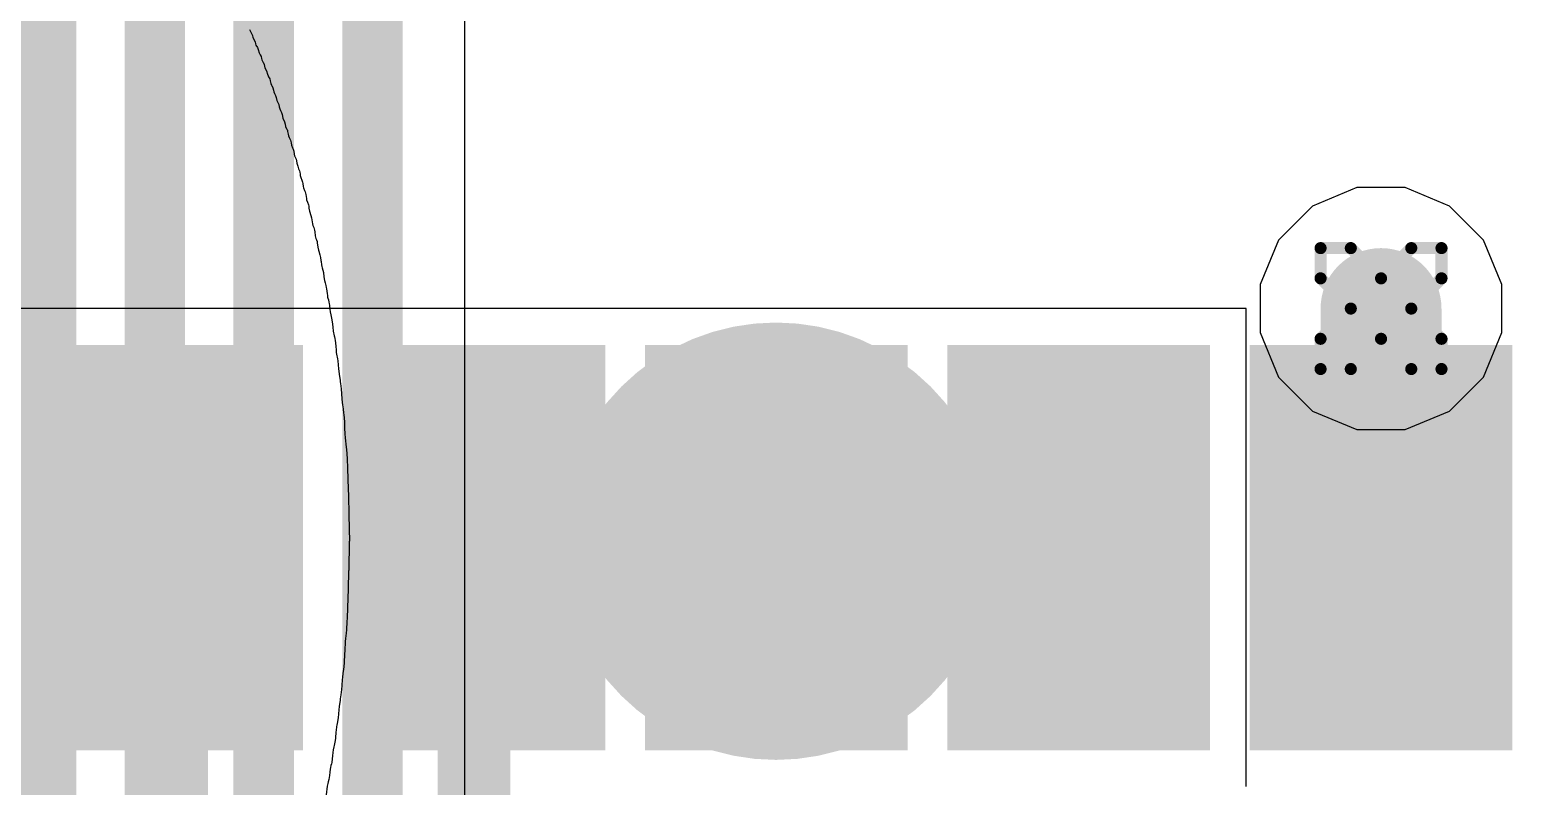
# Model space of a CAD drawing. Header units: inches. Extents: x -13 to 356, y -4 to 120.
# Drawn here: x 25.31 to 31.54, y 18.33 to 21.51 of the extents above; entities that cross this region are included whole.
import ezdxf

# ---------------------------------------------------------------- set-up
doc = ezdxf.new("R2010")
doc.units = ezdxf.units.IN
for name, color, linetype in [('Bottom Layer', 5, 'Continuous'), ('Bottom Overlay', 54, 'Continuous'), ('Drill Drawing', 1, 'Continuous'), ('GND', 16, 'Continuous'), ('POWER', 76, 'Continuous'), ('Top Layer', 1, 'Continuous'), ('Top Paste', 8, 'Continuous'), ('Top Solder', 216, 'Continuous'), ('Via Holes', 16, 'Continuous')]:
    doc.layers.add(name, color=color, linetype=linetype)

# ---------------------------------------------------------------- blocks, each defined once
blk = doc.blocks.new('41_SMD_M______19')
at = {"layer": 'Top Layer'}
for points in [[(8, 9.33), (9.5, 9.33), (9.5, 8.43), (8, 8.43)], [(8, 8.06), (9.5, 8.06), (9.5, 7.16), (8, 7.16)], [(8, 6.79), (9.5, 6.79), (9.5, 5.89), (8, 5.89)], [(8, 5.52), (9.5, 5.52), (9.5, 4.62), (8, 4.62)], [(8, 4.25), (9.5, 4.25), (9.5, 3.35), (8, 3.35)]]:
    blk.add_hatch(color=1, dxfattribs=at).paths.add_polyline_path(points)
at = {"layer": 'Top Paste'}
for points in [[(8, 9.33), (9.5, 9.33), (9.5, 8.43), (8, 8.43)], [(8, 8.06), (9.5, 8.06), (9.5, 7.16), (8, 7.16)], [(8, 6.79), (9.5, 6.79), (9.5, 5.89), (8, 5.89)], [(8, 5.52), (9.5, 5.52), (9.5, 4.62), (8, 4.62)], [(8, 4.25), (9.5, 4.25), (9.5, 3.35), (8, 3.35)]]:
    blk.add_hatch(color=8, dxfattribs=at).paths.add_polyline_path(points)
at = {"layer": 'Top Solder'}
for points in [[(7.8984, 9.4316), (9.6016, 9.4316), (9.6016, 8.3284), (7.8984, 8.3284)], [(7.8984, 8.1616), (9.6016, 8.1616), (9.6016, 7.0584), (7.8984, 7.0584)], [(7.8984, 6.8916), (9.6016, 6.8916), (9.6016, 5.7884), (7.8984, 5.7884)], [(7.8984, 5.6216), (9.6016, 5.6216), (9.6016, 4.5184), (7.8984, 4.5184)], [(7.8984, 4.3516), (9.6016, 4.3516), (9.6016, 3.2484), (7.8984, 3.2484)]]:
    blk.add_hatch(color=216, dxfattribs=at).paths.add_polyline_path(points)

msp = doc.modelspace()

# ---------------------------------------------------------------- hatches: boundary and pattern name
at = {"layer": 'Bottom Layer'}
h = msp.add_hatch(color=5, dxfattribs=at)
edge = h.paths.add_edge_path()
edge.add_arc((30.988, 20.341), 0.254, 0, 360)
at = {"layer": 'GND'}
h = msp.add_hatch(color=16, dxfattribs=at)
edge = h.paths.add_edge_path()
edge.add_arc((30.988, 20.341), 0.254, 0, 360)
at = {"layer": 'POWER'}
h = msp.add_hatch(color=76, dxfattribs=at)
edge = h.paths.add_edge_path()
edge.add_arc((30.988, 20.341), 0.254, 0, 360)
at = {"layer": 'Top Layer'}
h = msp.add_hatch(color=1, dxfattribs=at)
edge = h.paths.add_edge_path()
edge.add_arc((30.988, 20.341), 0.254, 0, 360)
at = {"layer": 'Via Holes'}
h = msp.add_hatch(color=7, dxfattribs=at)
edge = h.paths.add_edge_path()
edge.add_arc((30.988, 20.341), 0.127, 0, 360)

# ---------------------------------------------------------------- linework, layer by layer
at = {"layer": 'Bottom Layer'}
msp.add_line((27.1398, 2.8969), (27.1398, 32.9059), dxfattribs=at)
for points in [[(26.7513, 2.8969, 0.254, 0.254, 0), (26.7513, 32.9059, 0.254, 0.254, 0)], [(26.2941, 3.0863, 0.254, 0.254, 0), (26.2941, 32.6442, 0.254, 0.254, 0)], [(25.8369, 3.844, 0.254, 0.254, 0), (25.8369, 25.7519, 0.254, 0.254, 0)], [(25.3797, 5.0975, 0.254, 0.254, 0), (25.3797, 25.5626, 0.254, 0.254, 0)]]:
    msp.add_lwpolyline(points, format="xyseb", dxfattribs=at)
at = {"layer": 'Bottom Overlay'}
for p, q in [((26.2351, 21.5131), (26.2383, 21.5047)), ((26.2383, 21.5047), (26.2435, 21.4969)), ((26.2435, 21.4969), (26.2468, 21.4884)), ((26.2468, 21.4884), (26.2487, 21.48)), ((26.2487, 21.48), (26.2584, 21.4612)), ((26.2584, 21.4612), (26.2604, 21.4527)), ((26.2604, 21.4527), (26.2617, 21.4475)), ((26.2617, 21.4475), (26.2682, 21.4371)), ((26.2682, 21.4371), (26.2714, 21.4287)), ((26.2714, 21.4287), (26.2747, 21.4151)), ((26.2747, 21.4151), (26.2799, 21.4073)), ((26.2799, 21.4073), (26.2831, 21.4001)), ((26.2831, 21.4001), (26.2851, 21.3917)), ((26.2851, 21.3917), (26.2864, 21.3865)), ((26.2864, 21.3865), (26.289, 21.38)), ((26.289, 21.38), (26.2909, 21.3781)), ((26.2909, 21.3781), (26.2922, 21.3755)), ((26.2922, 21.3755), (26.2961, 21.3664)), ((26.2961, 21.3664), (26.2993, 21.3527)), ((26.2993, 21.3527), (26.3065, 21.3391)), ((26.3065, 21.3391), (26.3104, 21.3261)), ((26.3104, 21.3261), (26.3123, 21.319)), ((26.3123, 21.319), (26.3143, 21.3144)), ((26.3143, 21.3144), (26.3195, 21.3067)), ((26.3195, 21.3067), (26.3214, 21.2982)), ((26.3214, 21.2982), (26.3227, 21.2917)), ((26.3227, 21.2917), (26.324, 21.2865)), ((26.324, 21.2865), (26.3266, 21.28)), ((26.3266, 21.28), (26.3286, 21.2781)), ((26.3286, 21.2781), (26.3324, 21.269)), ((26.3324, 21.269), (26.335, 21.2586)), ((26.335, 21.2586), (26.337, 21.2515)), ((26.337, 21.2515), (26.3396, 21.245)), ((26.3396, 21.245), (26.3441, 21.2365)), ((26.3441, 21.2365), (26.3467, 21.2275)), ((26.3467, 21.2275), (26.3493, 21.2158)), ((26.3493, 21.2158), (26.3571, 21.1989)), ((26.3571, 21.1989), (26.3597, 21.1885)), ((26.3597, 21.1885), (26.3617, 21.1801)), ((26.3617, 21.1801), (26.3643, 21.1736)), ((26.3643, 21.1736), (26.3688, 21.1651)), ((26.3688, 21.1651), (26.3714, 21.1561)), ((26.3714, 21.1561), (26.3746, 21.1411)), ((26.3746, 21.1411), (26.3818, 21.1262)), ((26.3818, 21.1262), (26.3844, 21.1158)), ((26.3844, 21.1158), (26.3863, 21.1061)), ((26.3863, 21.1061), (26.3902, 21.0957)), ((26.3902, 21.0957), (26.3922, 21.0937)), ((26.3922, 21.0937), (26.3935, 21.0885)), ((26.3935, 21.0885), (26.3948, 21.0846)), ((26.3948, 21.0846), (26.3974, 21.0743)), ((26.3974, 21.0743), (26.3987, 21.0665)), ((26.3987, 21.0665), (26.4013, 21.06)), ((26.4013, 21.06), (26.4065, 21.0483)), ((26.4065, 21.0483), (26.409, 21.0379)), ((26.409, 21.0379), (26.411, 21.0269)), ((26.411, 21.0269), (26.4149, 21.0165)), ((26.4149, 21.0165), (26.4175, 21.01)), ((26.4175, 21.01), (26.4207, 21.0016)), ((26.4207, 21.0016), (26.4227, 20.9892)), ((26.4227, 20.9892), (26.424, 20.9827)), ((26.424, 20.9827), (26.4305, 20.9684)), ((26.4305, 20.9684), (26.4324, 20.9613)), ((26.4324, 20.9613), (26.4337, 20.9522)), ((26.4337, 20.9522), (26.435, 20.947)), ((26.435, 20.947), (26.437, 20.9386)), ((26.437, 20.9386), (26.4409, 20.9282)), ((26.4409, 20.9282), (26.4441, 20.9198)), ((26.4441, 20.9198), (26.4454, 20.9146)), ((26.4454, 20.9146), (26.4467, 20.9055)), ((26.4467, 20.9055), (26.448, 20.9003)), ((26.448, 20.9003), (26.4499, 20.8918)), ((26.4499, 20.8918), (26.4545, 20.8808)), ((26.4545, 20.8808), (26.4571, 20.8717)), ((26.4571, 20.8717), (26.4584, 20.8665)), ((26.4584, 20.8665), (26.4603, 20.8542)), ((26.4603, 20.8542), (26.4616, 20.8477)), ((26.4616, 20.8477), (26.4655, 20.8373)), ((26.4655, 20.8373), (26.4681, 20.8308)), ((26.4681, 20.8308), (26.4707, 20.8204)), ((26.4707, 20.8204), (26.4733, 20.8036)), ((26.4733, 20.8036), (26.4746, 20.7984)), ((26.4746, 20.7984), (26.4785, 20.788)), ((26.4785, 20.788), (26.4818, 20.7769)), ((26.4818, 20.7769), (26.4831, 20.7717)), ((26.4831, 20.7717), (26.4844, 20.7627)), ((26.4844, 20.7627), (26.4863, 20.7503)), ((26.4863, 20.7503), (26.4928, 20.7322)), ((26.4928, 20.7322), (26.4954, 20.7218)), ((26.4954, 20.7218), (26.4993, 20.6971)), ((26.4993, 20.6971), (26.5012, 20.69)), ((26.5012, 20.69), (26.5045, 20.6815)), ((26.5045, 20.6815), (26.5071, 20.6711)), ((26.5071, 20.6711), (26.5084, 20.6633)), ((26.5084, 20.6633), (26.511, 20.6465)), ((26.511, 20.6465), (26.5136, 20.6361)), ((26.5136, 20.6361), (26.5162, 20.6296)), ((26.5162, 20.6296), (26.5181, 20.6224)), ((26.5181, 20.6224), (26.5194, 20.6172)), ((26.5194, 20.6172), (26.522, 20.5991)), ((26.522, 20.5991), (26.5239, 20.5867)), ((26.5239, 20.5867), (26.5252, 20.5815)), ((26.5252, 20.5815), (26.5298, 20.5666)), ((26.5298, 20.5666), (26.5324, 20.5562)), ((26.5324, 20.5562), (26.5337, 20.5432)), ((26.5337, 20.5432), (26.535, 20.5381)), ((26.535, 20.5381), (26.5369, 20.5244)), ((26.5369, 20.5244), (26.5389, 20.5173)), ((26.5389, 20.5173), (26.5402, 20.5121)), ((26.5402, 20.5121), (26.5428, 20.503)), ((26.5428, 20.503), (26.5454, 20.4926)), ((26.5454, 20.4926), (26.5473, 20.4738)), ((26.5473, 20.4738), (26.5499, 20.4595)), ((26.5499, 20.4595), (26.5525, 20.4491)), ((26.5525, 20.4491), (26.5545, 20.4433)), ((26.5545, 20.4433), (26.5558, 20.4381)), ((26.5558, 20.4381), (26.5571, 20.429)), ((26.5571, 20.429), (26.5584, 20.4238)), ((26.5584, 20.4238), (26.5603, 20.4037)), ((26.5603, 20.4037), (26.5616, 20.3959)), ((26.5616, 20.3959), (26.5629, 20.3894)), ((26.5629, 20.3894), (26.5642, 20.3842)), ((26.5642, 20.3842), (26.5661, 20.3771)), ((26.5661, 20.3771), (26.5681, 20.3686)), ((26.5681, 20.3686), (26.5694, 20.3621)), ((26.5694, 20.3621), (26.5707, 20.3543)), ((26.5707, 20.3543), (26.572, 20.3388)), ((26.572, 20.3388), (26.5733, 20.3271)), ((26.5733, 20.3271), (26.5759, 20.3141)), ((26.5759, 20.3141), (26.5811, 20.2933)), ((26.5811, 20.2933), (26.583, 20.2758)), ((26.583, 20.2758), (26.5843, 20.2628)), ((26.5843, 20.2628), (26.5863, 20.2466)), ((26.5863, 20.2466), (26.5876, 20.2388)), ((26.5876, 20.2388), (26.5889, 20.2336)), ((26.5889, 20.2336), (26.5902, 20.2271)), ((26.5902, 20.2271), (26.5915, 20.2219)), ((26.5915, 20.2219), (26.5928, 20.2154)), ((26.5928, 20.2154), (26.5941, 20.2076)), ((26.5941, 20.2076), (26.5954, 20.1972)), ((26.5954, 20.1972), (26.5967, 20.1817)), ((26.5967, 20.1817), (26.598, 20.1674)), ((26.598, 20.1674), (26.5993, 20.157)), ((26.5993, 20.157), (26.6006, 20.1492)), ((26.6006, 20.1492), (26.6044, 20.1297)), ((26.6044, 20.1297), (26.6057, 20.1219)), ((26.6057, 20.1219), (26.6077, 20.1044)), ((26.6077, 20.1044), (26.609, 20.0875)), ((26.609, 20.0875), (26.6122, 20.0557)), ((26.6122, 20.0557), (26.6148, 20.0401)), ((26.6148, 20.0401), (26.6161, 20.0337)), ((26.6161, 20.0337), (26.6174, 20.0259)), ((26.6174, 20.0259), (26.6187, 20.0155)), ((26.6187, 20.0155), (26.62, 20.0038)), ((26.62, 20.0038), (26.6226, 19.9622)), ((26.6226, 19.9622), (26.6239, 19.9467)), ((26.6239, 19.9467), (26.6252, 19.9363)), ((26.6252, 19.9363), (26.6278, 19.9194)), ((26.6278, 19.9194), (26.6298, 19.9019)), ((26.6298, 19.9019), (26.6311, 19.8967)), ((26.6311, 19.8967), (26.633, 19.8649)), ((26.633, 19.8649), (26.6343, 19.8389)), ((26.6343, 19.8389), (26.6356, 19.8155)), ((26.6356, 19.8155), (26.6369, 19.7987)), ((26.6369, 19.7987), (26.6382, 19.7857)), ((26.6382, 19.7857), (26.6395, 19.7714)), ((26.6395, 19.7714), (26.6421, 19.748)), ((26.6421, 19.748), (26.6434, 19.7324)), ((26.6434, 19.7324), (26.6447, 19.7078)), ((26.6447, 19.7078), (26.646, 19.6714)), ((26.646, 19.6714), (26.6473, 19.6234)), ((26.6473, 19.6234), (26.6486, 19.5857)), ((26.6486, 19.5857), (26.6499, 19.5533)), ((26.6499, 19.5533), (26.6525, 19.478)), ((26.6525, 19.478), (26.6538, 19.4144)), ((26.6538, 19.4144), (26.6544, 19.3657)), ((26.6531, 19.3618), (26.6518, 19.2423)), ((26.6544, 19.3657), (26.6531, 19.3618)), ((26.6505, 19.2384), (26.6486, 19.1638)), ((26.6518, 19.2423), (26.6505, 19.2384)), ((26.6486, 19.1638), (26.6466, 19.0839)), ((26.6466, 19.0839), (26.6453, 19.0398)), ((26.644, 19.0268), (26.6421, 18.9911)), ((26.6453, 19.0398), (26.644, 19.0268)), ((26.6369, 18.9418), (26.635, 18.9035)), ((26.6382, 18.9548), (26.6369, 18.9418)), ((26.6408, 18.9781), (26.6382, 18.9548)), ((26.6421, 18.9911), (26.6408, 18.9781)), ((26.6337, 18.8905), (26.6317, 18.8522)), ((26.635, 18.9035), (26.6337, 18.8905)), ((26.6291, 18.8249), (26.6265, 18.8093)), ((26.6304, 18.8379), (26.6291, 18.8249)), ((26.6317, 18.8522), (26.6304, 18.8379)), ((26.622, 18.7581), (26.6207, 18.7412)), ((26.6233, 18.7827), (26.622, 18.7581)), ((26.6246, 18.7918), (26.6233, 18.7827)), ((26.6265, 18.8093), (26.6246, 18.7918)), ((26.6148, 18.6951), (26.6122, 18.6795)), ((26.6161, 18.7016), (26.6148, 18.6951)), ((26.6187, 18.7185), (26.6161, 18.7016)), ((26.6207, 18.7412), (26.6187, 18.7185)), ((26.6096, 18.6548), (26.607, 18.6211)), ((26.6109, 18.6691), (26.6096, 18.6548)), ((26.6122, 18.6795), (26.6109, 18.6691)), ((26.5973, 18.5633), (26.5954, 18.5367)), ((26.5986, 18.5685), (26.5973, 18.5633)), ((26.6006, 18.586), (26.5986, 18.5685)), ((26.6018, 18.5912), (26.6006, 18.586)), ((26.6031, 18.5977), (26.6018, 18.5912)), ((26.607, 18.6211), (26.6031, 18.5977)), ((26.5889, 18.5003), (26.5863, 18.4874)), ((26.5902, 18.5055), (26.5889, 18.5003)), ((26.5915, 18.512), (26.5902, 18.5055)), ((26.5941, 18.5263), (26.5915, 18.512)), ((26.5954, 18.5367), (26.5941, 18.5263)), ((26.5824, 18.4497), (26.5798, 18.4341)), ((26.5837, 18.4614), (26.5824, 18.4497)), ((26.585, 18.4757), (26.5837, 18.4614)), ((26.5863, 18.4874), (26.585, 18.4757)), ((26.5707, 18.3796), (26.5681, 18.3627)), ((26.572, 18.3939), (26.5707, 18.3796)), ((26.5733, 18.4056), (26.572, 18.3939)), ((26.5746, 18.4133), (26.5733, 18.4056)), ((26.5765, 18.4218), (26.5746, 18.4133)), ((26.5785, 18.4289), (26.5765, 18.4218)), ((26.5798, 18.4341), (26.5785, 18.4289)), ((26.561, 18.3348), (26.5564, 18.2978)), ((26.5635, 18.3452), (26.561, 18.3348)), ((26.5655, 18.3523), (26.5635, 18.3452)), ((26.5681, 18.3627), (26.5655, 18.3523))]:
    msp.add_line(p, q, dxfattribs=at)
for points in [[(28.7301, 19.3637, 1.27, 1.27, 1), (28.1627, 19.3637, 1.27, 1.27, 1)], [(27.8452, 19.3637, 0.635, 0.635, 1), (28.4802, 19.3637, 0.635, 0.635, 1)], [(28.4126, 19.3637, 0.635, 0.635, 1), (29.0476, 19.3637, 0.635, 0.635, 1)]]:
    msp.add_lwpolyline(points, format="xyseb", close=True, dxfattribs=at)
at = {"layer": 'Drill Drawing'}
for points in [[(30.734, 20.468, 0.0508, 0.0508, 0), (30.734, 20.595, 0.0508, 0.0508, 0)], [(30.734, 20.595, 0.0508, 0.0508, 0), (30.861, 20.595, 0.0508, 0.0508, 0)], [(30.861, 20.595, 0.0508, 0.0508, 0), (30.988, 20.468, 0.0508, 0.0508, 0)], [(30.988, 20.468, 0.0508, 0.0508, 0), (31.115, 20.595, 0.0508, 0.0508, 0)], [(31.115, 20.595, 0.0508, 0.0508, 0), (31.242, 20.595, 0.0508, 0.0508, 0)], [(31.242, 20.468, 0.0508, 0.0508, 0), (31.242, 20.595, 0.0508, 0.0508, 0)], [(30.734, 20.468, 0.0508, 0.0508, 0), (30.861, 20.341, 0.0508, 0.0508, 0)], [(31.115, 20.341, 0.0508, 0.0508, 0), (31.242, 20.468, 0.0508, 0.0508, 0)], [(30.734, 20.214, 0.0508, 0.0508, 0), (30.861, 20.341, 0.0508, 0.0508, 0)], [(31.115, 20.341, 0.0508, 0.0508, 0), (31.242, 20.214, 0.0508, 0.0508, 0)], [(30.734, 20.087, 0.0508, 0.0508, 0), (30.734, 20.214, 0.0508, 0.0508, 0)], [(30.861, 20.087, 0.0508, 0.0508, 0), (30.988, 20.214, 0.0508, 0.0508, 0)], [(30.988, 20.214, 0.0508, 0.0508, 0), (31.115, 20.087, 0.0508, 0.0508, 0)], [(31.242, 20.087, 0.0508, 0.0508, 0), (31.242, 20.214, 0.0508, 0.0508, 0)], [(30.734, 20.087, 0.0508, 0.0508, 0), (30.861, 20.087, 0.0508, 0.0508, 0)], [(31.115, 20.087, 0.0508, 0.0508, 0), (31.242, 20.087, 0.0508, 0.0508, 0)]]:
    msp.add_lwpolyline(points, format="xyseb", dxfattribs=at)
for points in [[(30.7213, 20.595, 0.0254, 0.0254, 1), (30.7467, 20.595, 0.0254, 0.0254, 1)], [(30.7213, 20.595, 0.0254, 0.0254, 1), (30.7467, 20.595, 0.0254, 0.0254, 1)], [(30.8483, 20.595, 0.0254, 0.0254, 1), (30.8737, 20.595, 0.0254, 0.0254, 1)], [(30.8483, 20.595, 0.0254, 0.0254, 1), (30.8737, 20.595, 0.0254, 0.0254, 1)], [(31.1023, 20.595, 0.0254, 0.0254, 1), (31.1277, 20.595, 0.0254, 0.0254, 1)], [(31.1023, 20.595, 0.0254, 0.0254, 1), (31.1277, 20.595, 0.0254, 0.0254, 1)], [(31.2293, 20.595, 0.0254, 0.0254, 1), (31.2547, 20.595, 0.0254, 0.0254, 1)], [(31.2293, 20.595, 0.0254, 0.0254, 1), (31.2547, 20.595, 0.0254, 0.0254, 1)], [(30.7213, 20.468, 0.0254, 0.0254, 1), (30.7467, 20.468, 0.0254, 0.0254, 1)], [(30.7213, 20.468, 0.0254, 0.0254, 1), (30.7467, 20.468, 0.0254, 0.0254, 1)], [(30.9753, 20.468, 0.0254, 0.0254, 1), (31.0007, 20.468, 0.0254, 0.0254, 1)], [(30.9753, 20.468, 0.0254, 0.0254, 1), (31.0007, 20.468, 0.0254, 0.0254, 1)], [(31.2293, 20.468, 0.0254, 0.0254, 1), (31.2547, 20.468, 0.0254, 0.0254, 1)], [(31.2293, 20.468, 0.0254, 0.0254, 1), (31.2547, 20.468, 0.0254, 0.0254, 1)], [(30.8483, 20.341, 0.0254, 0.0254, 1), (30.8737, 20.341, 0.0254, 0.0254, 1)], [(30.8483, 20.341, 0.0254, 0.0254, 1), (30.8737, 20.341, 0.0254, 0.0254, 1)], [(31.1023, 20.341, 0.0254, 0.0254, 1), (31.1277, 20.341, 0.0254, 0.0254, 1)], [(31.1023, 20.341, 0.0254, 0.0254, 1), (31.1277, 20.341, 0.0254, 0.0254, 1)], [(30.7213, 20.214, 0.0254, 0.0254, 1), (30.7467, 20.214, 0.0254, 0.0254, 1)], [(30.7213, 20.214, 0.0254, 0.0254, 1), (30.7467, 20.214, 0.0254, 0.0254, 1)], [(30.9753, 20.214, 0.0254, 0.0254, 1), (31.0007, 20.214, 0.0254, 0.0254, 1)], [(30.9753, 20.214, 0.0254, 0.0254, 1), (31.0007, 20.214, 0.0254, 0.0254, 1)], [(31.2293, 20.214, 0.0254, 0.0254, 1), (31.2547, 20.214, 0.0254, 0.0254, 1)], [(31.2293, 20.214, 0.0254, 0.0254, 1), (31.2547, 20.214, 0.0254, 0.0254, 1)], [(30.7213, 20.087, 0.0254, 0.0254, 1), (30.7467, 20.087, 0.0254, 0.0254, 1)], [(30.7213, 20.087, 0.0254, 0.0254, 1), (30.7467, 20.087, 0.0254, 0.0254, 1)], [(30.8483, 20.087, 0.0254, 0.0254, 1), (30.8737, 20.087, 0.0254, 0.0254, 1)], [(30.8483, 20.087, 0.0254, 0.0254, 1), (30.8737, 20.087, 0.0254, 0.0254, 1)], [(31.1023, 20.087, 0.0254, 0.0254, 1), (31.1277, 20.087, 0.0254, 0.0254, 1)], [(31.1023, 20.087, 0.0254, 0.0254, 1), (31.1277, 20.087, 0.0254, 0.0254, 1)], [(31.2293, 20.087, 0.0254, 0.0254, 1), (31.2547, 20.087, 0.0254, 0.0254, 1)], [(31.2293, 20.087, 0.0254, 0.0254, 1), (31.2547, 20.087, 0.0254, 0.0254, 1)]]:
    msp.add_lwpolyline(points, format="xyseb", close=True, dxfattribs=at)
at = {"layer": 'POWER'}
for p, q in [((30.887, 20.849), (30.7002, 20.7717)), ((31.089, 20.849), (30.887, 20.849)), ((31.2758, 20.7717), (31.089, 20.849)), ((30.7002, 20.7717), (30.5573, 20.6288)), ((31.4187, 20.6288), (31.2758, 20.7717)), ((30.5573, 20.6288), (30.48, 20.442)), ((31.496, 20.442), (31.4187, 20.6288)), ((30.48, 20.442), (30.48, 20.24)), ((31.496, 20.24), (31.496, 20.442)), ((30.48, 20.24), (30.5573, 20.0532)), ((31.4187, 20.0532), (31.496, 20.24)), ((30.5573, 20.0532), (30.7002, 19.9103)), ((31.2758, 19.9103), (31.4187, 20.0532)), ((30.7002, 19.9103), (30.887, 19.833)), ((31.089, 19.833), (31.2758, 19.9103)), ((30.887, 19.833), (31.089, 19.833))]:
    msp.add_line(p, q, dxfattribs=at)
at = {"layer": 'Top Layer'}
for p, q in [((30.422, 20.341), (14.3375, 20.341)), ((30.422, 18.333), (30.422, 20.341))]:
    msp.add_line(p, q, dxfattribs=at)
for points in [[(30.988, 19.337, 0.508, 0.508, 0), (30.988, 20.341, 0.508, 0.508, 0)], [(25.908, 17.2521, 0.3048, 0.3048, 0), (25.908, 19.337, 0.3048, 0.3048, 0)], [(27.178, 17.5582, 0.3048, 0.3048, 0), (27.178, 19.337, 0.3048, 0.3048, 0)]]:
    msp.add_lwpolyline(points, format="xyseb", dxfattribs=at)
for points in [[(30.861, 20.341, 0.254, 0.254, 1), (31.115, 20.341, 0.254, 0.254, 1)], [(30.861, 19.337, 0.254, 0.254, 1), (31.115, 19.337, 0.254, 0.254, 1)], [(25.8318, 19.337, 0.1524, 0.1524, 1), (25.9842, 19.337, 0.1524, 0.1524, 1)], [(27.1018, 19.337, 0.1524, 0.1524, 1), (27.2542, 19.337, 0.1524, 0.1524, 1)]]:
    msp.add_lwpolyline(points, format="xyseb", close=True, dxfattribs=at)

# ---------------------------------------------------------------- block references
at = {"rotation": 270}
msp.add_blockref('41_SMD_M______19', (22.108, 28.087), dxfattribs=at)

doc.saveas('drawing.dxf')
